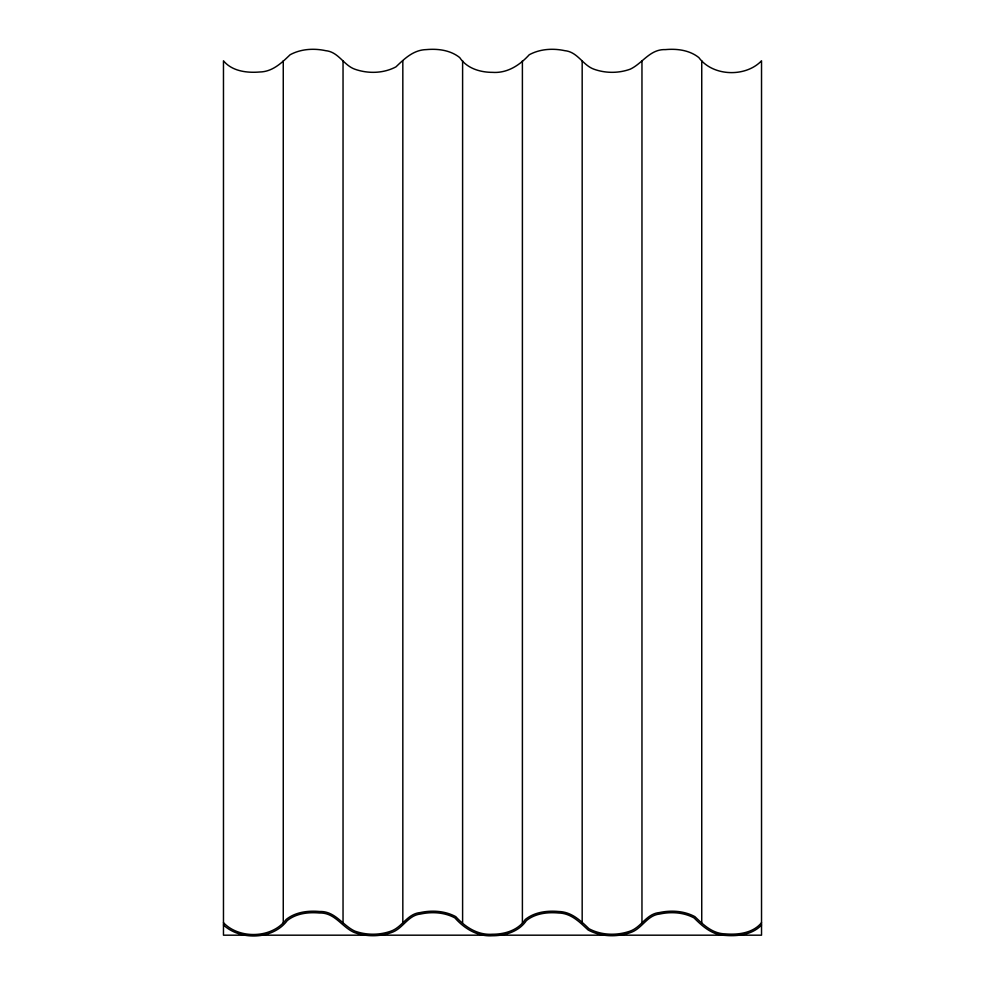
<?xml version="1.0" encoding="UTF-8"?>
<svg xmlns="http://www.w3.org/2000/svg" width="985" height="985" viewBox="0 0 985 985"><rect width="100%" height="100%" fill="white"/><g stroke="black" fill="none" stroke-linecap="round" stroke-linejoin="round"><path stroke-width="1.48" d="M761.528 922.699C752.959 933.189 737.937 934.962 725.243 933.891C712.438 933.632 703.401 924.817 694.893 916.641C684.107 910.817 671.167 910.017 659.334 912.578C646.492 913.735 641.444 927.045 630.215 931.084C616.942 935.762 601.564 935.418 589.03 928.757C580.51 920.581 571.485 911.765 558.667 911.507C547.155 910.448 534.547 912.024 525.276 919.485C518.147 930.296 504.837 934.248 492.5 934.248C477.651 935.294 465.203 927.07 455.76 916.641C444.974 910.817 432.033 910.017 420.201 912.578C407.359 913.735 402.311 927.045 391.082 931.084C379.459 935.258 366.408 935.258 354.785 931.084C342.46 925.297 335.06 910.866 319.534 911.507C308.022 910.448 295.414 912.024 286.142 919.485C272.205 938.434 239.38 939.419 223.472 922.699M761.528 925.038C752.405 934.777 737.703 936.439 725.046 935.381C712.081 935.024 702.576 926.417 694.031 917.909C683.627 912.307 671.142 911.568 659.728 914.031C647.01 915.237 642.146 928.67 630.831 932.463C617.09 937.326 601.145 936.944 588.168 930.025C579.685 922.182 571.115 913.144 558.47 912.996C547.426 911.987 535.311 913.44 526.396 920.569C518.984 931.662 505.231 935.725 492.5 935.75C477.429 936.71 464.452 928.683 454.898 917.909C444.494 912.307 432.009 911.568 420.595 914.031C407.876 915.237 403.013 928.67 391.698 932.463C379.693 936.797 366.174 936.797 354.169 932.463C341.758 927.033 334.74 912.344 319.337 912.996C308.293 911.987 296.177 913.44 287.263 920.569C273.005 939.752 240.5 940.774 223.472 925.038M246.533 935.184L223.472 935.184L223.472 60.799C232.041 71.289 247.063 73.075 259.757 71.991C272.562 71.745 281.599 62.929 290.107 54.754C300.893 48.918 313.833 48.117 325.666 50.678C338.508 51.836 343.556 65.158 354.785 69.184C368.058 73.863 383.436 73.518 395.97 66.857C404.49 58.681 413.515 49.866 426.333 49.607C437.845 48.548 450.453 50.136 459.724 57.586C466.853 68.396 480.163 72.348 492.5 72.361C507.349 73.395 519.797 65.17 529.24 54.754C540.026 48.918 552.967 48.117 564.799 50.678C577.641 51.836 582.689 65.158 593.918 69.184C605.541 73.37 618.592 73.37 630.215 69.184C642.54 63.397 649.94 48.979 665.466 49.607C676.978 48.548 689.586 50.136 698.857 57.586C712.795 76.534 745.62 77.519 761.528 60.799L761.528 935.184L738.467 935.184M260.372 935.184L366.445 935.184M380.284 935.184L486.356 935.184M498.644 935.184L604.716 935.184M618.555 935.184L724.628 935.184M701.739 60.799L701.739 922.699M641.961 60.799L641.961 922.699M582.172 60.799L582.172 922.699M522.395 60.799L522.395 922.699M462.605 60.799L462.605 922.699M402.828 60.799L402.828 922.699M343.039 60.799L343.039 922.699M283.261 60.799L283.261 922.699"/></g></svg>
